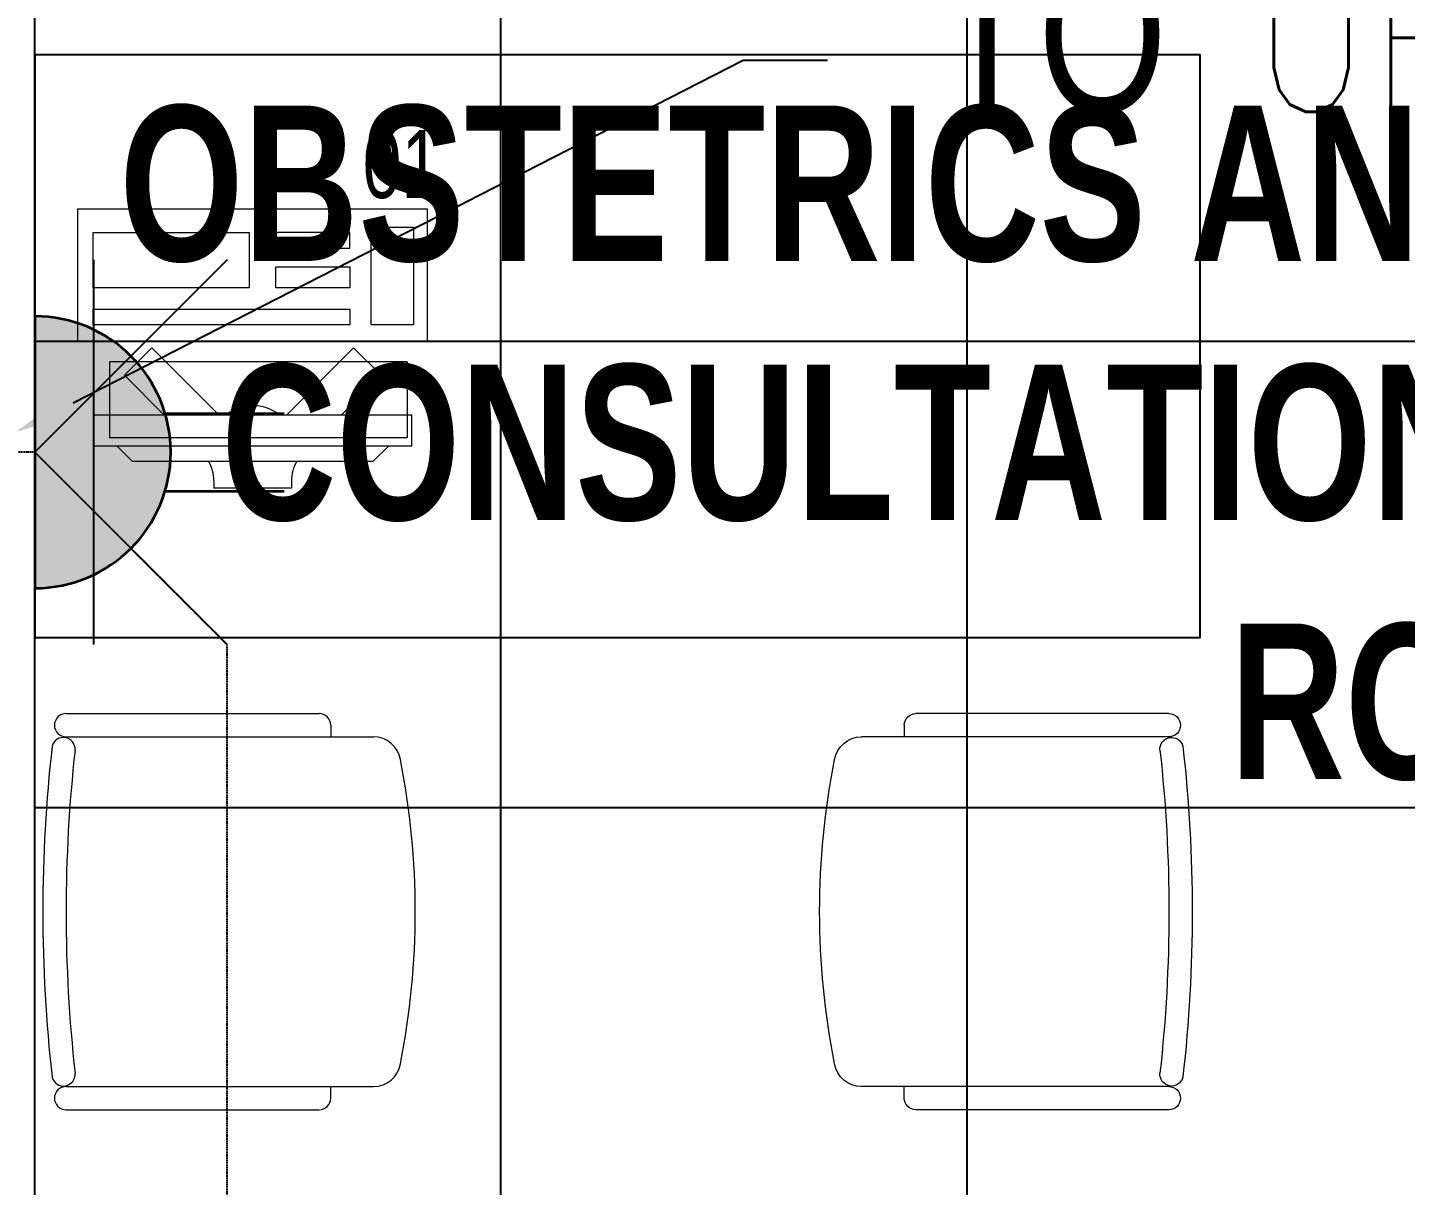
# Model space of a CAD drawing. Extents: x -178977 to 231842, y -29287 to 19916.
# Drawn here: x 25867 to 27640, y -4897 to -3406 of the extents above; entities that cross this region are included whole.
import ezdxf
from ezdxf import colors
from ezdxf.entities.mleader import LeaderData, LeaderLine
from ezdxf.enums import TextEntityAlignment as Align
from ezdxf.math import Vec2, Vec3

# ---------------------------------------------------------------- set-up
doc = ezdxf.new("R2010")
doc.units = 0
doc.header["$LTSCALE"] = 0.25
doc.linetypes.add('DASHDOT', pattern=[25.4, 12.7, -6.35, 0, -6.35])
doc.linetypes.add('HIDDEN', pattern=[9.525, 6.35, -3.175])
for name, color, linetype, lineweight in [('01-First Floor-FUR$0$72_EGR_BASE_TEXT', 252, 'Continuous', 5), ('01-First Floor-FUR$0$72_EGR_EQP_TAG', 142, 'Continuous', 5), ('01-First Floor-FUR$0$LOADING', 253, 'Continuous', 5), ('01-First Floor-FUR$0$Walls', 251, 'Continuous', 5), ('E-LITE-CIRC', 6, 'Continuous', 25), ('E-LITE-CLNG-CNDT', 6, 'DASHDOT', 35), ('E-LITE-EXIT-NUMB', 6, 'Continuous', 25), ('E-POWR-FLOR-CNDT', 6, 'HIDDEN', 25), ('E-POWR-WALL @ 100', 4, 'Continuous', 35)]:
    doc.layers.add(name, color=color, linetype=linetype, lineweight=lineweight)
doc.layers.add('01-First Floor-FUR$0$FALSE CEILING', color=251, linetype='Continuous')
doc.layers.add('01-First Floor-FUR$0$TME-NON MEDICAL FURNITURE', color=242, linetype='Continuous')
doc.styles.add('01-First Floor-FUR$0$X3G_ENTITY_257CFD', font='swisscl.ttf', dxfattribs={"height": 200})
doc.styles.add('01-First Floor-FUR$0$X3G_ENTITY_9EC9', font='swisscl.ttf', dxfattribs={"height": 0.2})
doc.styles.add('DC_SIMPLEX', font='SIMPLEX.shx', dxfattribs={"width": 0.7})

# ---------------------------------------------------------------- blocks, each defined once
blk = doc.blocks.new('01-First Floor-FUR$0$GF21016-P')
at = {"layer": '01-First Floor-FUR$0$LOADING', "extrusion": (-1.24384e-09, -1.20261e-09, -1)}
for p, q in [((0.0128, 0.0179), (0.0128, 0.4136)), ((0.4628, 0.0179), (0.4628, 0.4136)), ((-0.0022, 0.3585), (0.0128, 0.3585)), ((0.4778, 0.3585), (0.4628, 0.3585)), ((-0.0172, 0.0179), (-0.0172, 0.3435)), ((0.4928, 0.0179), (0.4928, 0.3435)), ((0.4778, 0.0029), (0.4778, 0.0029))]:
    blk.add_line(p, q, dxfattribs=at)
for centre, radius, start, end in [((-0.2378, -0.5362), 1.0036, 78.7568, 101.2432), ((-0.0478, 0.4136), 0.035, 0, 80.6557), ((-0.4278, 0.4136), 0.035, 99.3443, 180), ((0.0022, 0.3435), 0.015, 0, 90), ((-0.4778, 0.3435), 0.015, 90, 180), ((0.0022, 0.0179), 0.015, 270, 0), ((0.0022, 0.0179), 0.015, 180, 270), ((-0.0284, 0.0145), 0.015, 284.3864, 95.5209), ((-0.2378, 1.8928), 1.8749, 263.6341, 276.3659), ((-0.4471, 0.0145), 0.015, 84.4791, 255.6136), ((-0.4778, 0.0179), 0.015, 270, 0), ((-0.4778, 0.0179), 0.015, 180, 270), ((-0.2378, 1.8734), 1.8855, 263.5119, 276.4881)]:
    blk.add_arc(centre, radius, start, end, dxfattribs=at)
blk = doc.blocks.new('01-First Floor-FUR$0$ITCWLS1-P')
at = {"layer": '01-First Floor-FUR$0$LOADING'}
for p, q in [((-0.17, 0.45), (-0.17, 0)), ((-0.17, 0.45), (0, 0.45)), ((0, 0.45), (0, 0)), ((-0.2651, 0.43, 0), (-0.3051, 0.43, 0)), ((-0.3051, 0.43, 0), (-0.3051, 0.02, 0)), ((-0.2651, 0.43, 0), (-0.2651, 0.02, 0)), ((-0.1496, 0.4305), (-0.1291, 0.4305)), ((-0.1291, 0.4305), (-0.1291, 0.4089)), ((-0.197, 0.4094), (-0.295, 0.4094)), ((-0.295, 0.0264), (-0.295, 0.4094)), ((-0.197, 0.0264), (-0.197, 0.4094)), ((-0.3251, 0.38, 0), (-0.3051, 0.4, 0)), ((-0.3251, 0.38, 0), (-0.3251, 0.07, 0)), ((-0.3503, 0.275), (-0.3596, 0.275)), ((-0.3596, 0.175), (-0.3596, 0.275)), ((-0.3503, 0.175), (-0.3596, 0.175)), ((-0.3251, 0.07, 0), (-0.3051, 0.05, 0)), ((-0.3051, 0.02, 0), (-0.2651, 0.02, 0)), ((-0.197, 0.0264), (-0.295, 0.0264)), ((-0.17, 0), (0, 0))]:
    blk.add_line(p, q, dxfattribs=at)
at = {"layer": '01-First Floor-FUR$0$LOADING', "extrusion": (2.48281e-10, 3.18408e-10, -1)}
for p, q in [((-0.2651, 0.3395), (-0.2144, 0.3902)), ((-0.1791, 0.3548), (-0.2144, 0.3902)), ((-0.2651, 0.2688), (-0.1791, 0.3548))]:
    blk.add_line(p, q, dxfattribs=at)
at = {"layer": '01-First Floor-FUR$0$LOADING', "extrusion": (2.48281e-10, -3.18408e-10, -1)}
for p, q in [((-0.2651, 0.1812), (-0.1791, 0.0952)), ((-0.2651, 0.1105), (-0.2144, 0.0598)), ((-0.1791, 0.0952), (-0.2144, 0.0598))]:
    blk.add_line(p, q, dxfattribs=at)
at = {"layer": '01-First Floor-FUR$0$LOADING'}
for points in [[(-0.1291, 0.4089), (-0.1291, 0.1), (-0.1496, 0.1), (-0.1496, 0.4305)], [(-0.1496, 0.1), (-0.1496, 0.1), (-0.1496, 0.1), (-0.1496, 0.1), (-0.1496, 0.1), (-0.1496, 0.1), (-0.1496, 0.1), (-0.1496, 0.1), (-0.1496, 0.1)], [(-0.1496, 0.1), (-0.1496, 0.1), (-0.1496, 0.1), (-0.1496, 0.1), (-0.1496, 0.1), (-0.1496, 0.1), (-0.1496, 0.1), (-0.1496, 0.1), (-0.1496, 0.1), (-0.1496, 0.1), (-0.1496, 0.1), (-0.1496, 0.1), (-0.1496, 0.1), (-0.1496, 0.1), (-0.1496, 0.1), (-0.1496, 0.1), (-0.1496, 0.1), (-0.1496, 0.1)], [(-0.1496, 0.1), (-0.1496, 0.1), (-0.1496, 0.1), (-0.1496, 0.1), (-0.1496, 0.1), (-0.1496, 0.1), (-0.1496, 0.1), (-0.1496, 0.1), (-0.1496, 0.1), (-0.1496, 0.1)], [(-0.1496, 0.1), (-0.1496, 0.1), (-0.1496, 0.1), (-0.1496, 0.1), (-0.1496, 0.1), (-0.1496, 0.1), (-0.1496, 0.1)], [(-0.1496, 0.1), (-0.1496, 0.1), (-0.1496, 0.1), (-0.1496, 0.1), (-0.1496, 0.1), (-0.1496, 0.1), (-0.1496, 0.1), (-0.1496, 0.1), (-0.1496, 0.1), (-0.1496, 0.1)], [(-0.1496, 0.1), (-0.1496, 0.1), (-0.1496, 0.1), (-0.1496, 0.1), (-0.1496, 0.1), (-0.1496, 0.1), (-0.1496, 0.1), (-0.1496, 0.1), (-0.1496, 0.1), (-0.1496, 0.1), (-0.1496, 0.1), (-0.1496, 0.1), (-0.1496, 0.1), (-0.1496, 0.1), (-0.1496, 0.1)], [(-0.1496, 0.1), (-0.1496, 0.1), (-0.1496, 0.1), (-0.1496, 0.1), (-0.1496, 0.1), (-0.1496, 0.1), (-0.1496, 0.1), (-0.1496, 0.1), (-0.1496, 0.1), (-0.1496, 0.1)], [(-0.1496, 0.1), (-0.1496, 0.1), (-0.1496, 0.1), (-0.1496, 0.1), (-0.1496, 0.1), (-0.1496, 0.1), (-0.1496, 0.1), (-0.1496, 0.1), (-0.1496, 0.1), (-0.1496, 0.1)], [(-0.1496, 0.1), (-0.1496, 0.1), (-0.1496, 0.1), (-0.1496, 0.1), (-0.1496, 0.1), (-0.1496, 0.1), (-0.1496, 0.1), (-0.1496, 0.1), (-0.1496, 0.1), (-0.1496, 0.1), (-0.1496, 0.1), (-0.1496, 0.1), (-0.1496, 0.1), (-0.1496, 0.1), (-0.1496, 0.1), (-0.1496, 0.1), (-0.1496, 0.1), (-0.1496, 0.1), (-0.1496, 0.1), (-0.1496, 0.1), (-0.1496, 0.1), (-0.1496, 0.1), (-0.1496, 0.1), (-0.1496, 0.1), (-0.1496, 0.1), (-0.1496, 0.1), (-0.1496, 0.1), (-0.1496, 0.1), (-0.1496, 0.1), (-0.1496, 0.1), (-0.1496, 0.1), (-0.1496, 0.1), (-0.1496, 0.1), (-0.1496, 0.1), (-0.1496, 0.1), (-0.1496, 0.1), (-0.1496, 0.1), (-0.1496, 0.1), (-0.1496, 0.1), (-0.1496, 0.1), (-0.1496, 0.1), (-0.1496, 0.1), (-0.1496, 0.1), (-0.1496, 0.1), (-0.1496, 0.1), (-0.1496, 0.1), (-0.1496, 0.1), (-0.1496, 0.1), (-0.1496, 0.1), (-0.1496, 0.1), (-0.1496, 0.1), (-0.1496, 0.1), (-0.1496, 0.1), (-0.1496, 0.1)], [(-0.1496, 0.1), (-0.1496, 0.1), (-0.1496, 0.1), (-0.1496, 0.1), (-0.1496, 0.1), (-0.1496, 0.1), (-0.1496, 0.1), (-0.1496, 0.1), (-0.1496, 0.1), (-0.1496, 0.1), (-0.1496, 0.1), (-0.1496, 0.1), (-0.1496, 0.1), (-0.1496, 0.1), (-0.1496, 0.1), (-0.1496, 0.1), (-0.1496, 0.1), (-0.1496, 0.1), (-0.1496, 0.1), (-0.1496, 0.1), (-0.1496, 0.1), (-0.1496, 0.1), (-0.1496, 0.1), (-0.1496, 0.1), (-0.1496, 0.1), (-0.1496, 0.1), (-0.1496, 0.1), (-0.1496, 0.1), (-0.1496, 0.1), (-0.1496, 0.1), (-0.1496, 0.1), (-0.1496, 0.1), (-0.1496, 0.1), (-0.1496, 0.1), (-0.1496, 0.1), (-0.1496, 0.1), (-0.1496, 0.1), (-0.1496, 0.1), (-0.1496, 0.1), (-0.1496, 0.1), (-0.1496, 0.1), (-0.1496, 0.1), (-0.1496, 0.1), (-0.1496, 0.1), (-0.1496, 0.1), (-0.1496, 0.1), (-0.1496, 0.1), (-0.1496, 0.1), (-0.1496, 0.1), (-0.1496, 0.1), (-0.1496, 0.1), (-0.1496, 0.1), (-0.1496, 0.1), (-0.1496, 0.1), (-0.1496, 0.1), (-0.1496, 0.1), (-0.1496, 0.1), (-0.1496, 0.1), (-0.1496, 0.1), (-0.1496, 0.1), (-0.1496, 0.1), (-0.1496, 0.1), (-0.1496, 0.1), (-0.1496, 0.1), (-0.1496, 0.1), (-0.1496, 0.1), (-0.1496, 0.1), (-0.1496, 0.1), (-0.1496, 0.1), (-0.1496, 0.1), (-0.1496, 0.1), (-0.1496, 0.1), (-0.1496, 0.1), (-0.1496, 0.1), (-0.1496, 0.1), (-0.1496, 0.1), (-0.1496, 0.1), (-0.1496, 0.1), (-0.1496, 0.1), (-0.1496, 0.1), (-0.1496, 0.1), (-0.1496, 0.1), (-0.1496, 0.1), (-0.1496, 0.1), (-0.1496, 0.1), (-0.1496, 0.1), (-0.1496, 0.1), (-0.1496, 0.1), (-0.1496, 0.1)], [(-0.1496, 0.1), (-0.1496, 0.1), (-0.1496, 0.1), (-0.1496, 0.1), (-0.1496, 0.1), (-0.1496, 0.1), (-0.1496, 0.1), (-0.1496, 0.1), (-0.1496, 0.1), (-0.1496, 0.1), (-0.1496, 0.1), (-0.1496, 0.1)], [(-0.1496, 0.1), (-0.1496, 0.1), (-0.1496, 0.1), (-0.1496, 0.1), (-0.1496, 0.1), (-0.1496, 0.1), (-0.1496, 0.1)], [(-0.1496, 0.1), (-0.1496, 0.1), (-0.1496, 0.1), (-0.1496, 0.1), (-0.1496, 0.1), (-0.1496, 0.1), (-0.1496, 0.1), (-0.1496, 0.1), (-0.1496, 0.1), (-0.1496, 0.1), (-0.1496, 0.1), (-0.1496, 0.1), (-0.1496, 0.1), (-0.1496, 0.1), (-0.1496, 0.1), (-0.1496, 0.1), (-0.1496, 0.1)], [(-0.1496, 0.1), (-0.1496, 0.1), (-0.1496, 0.1), (-0.1496, 0.1), (-0.1496, 0.1), (-0.1496, 0.1), (-0.1496, 0.1), (-0.1496, 0.1), (-0.1496, 0.1), (-0.1496, 0.1), (-0.1496, 0.1), (-0.1496, 0.1), (-0.1496, 0.1), (-0.1496, 0.1), (-0.1496, 0.1), (-0.1496, 0.1), (-0.1496, 0.1), (-0.1496, 0.1), (-0.1496, 0.1), (-0.1496, 0.1), (-0.1496, 0.1), (-0.1496, 0.1), (-0.1496, 0.1), (-0.1496, 0.1), (-0.1496, 0.1), (-0.1496, 0.1), (-0.1496, 0.1), (-0.1496, 0.1), (-0.1496, 0.1), (-0.1496, 0.1), (-0.1496, 0.1), (-0.1496, 0.1), (-0.1496, 0.1), (-0.1496, 0.1), (-0.1496, 0.1), (-0.1496, 0.1), (-0.1496, 0.1), (-0.1496, 0.1), (-0.1496, 0.1), (-0.1496, 0.1), (-0.1496, 0.1), (-0.1496, 0.1), (-0.1496, 0.1), (-0.1496, 0.1), (-0.1496, 0.1), (-0.1496, 0.1), (-0.1496, 0.1), (-0.1496, 0.1), (-0.1496, 0.1), (-0.1496, 0.1), (-0.1496, 0.1), (-0.1496, 0.1), (-0.1496, 0.1), (-0.1496, 0.1), (-0.1496, 0.1), (-0.1496, 0.1), (-0.1496, 0.1), (-0.1496, 0.1), (-0.1496, 0.1), (-0.1496, 0.1), (-0.1496, 0.1), (-0.1496, 0.1), (-0.1496, 0.1), (-0.1496, 0.1), (-0.1496, 0.1), (-0.1496, 0.1), (-0.1496, 0.1), (-0.1496, 0.1), (-0.1496, 0.1), (-0.1496, 0.1), (-0.1496, 0.1), (-0.1496, 0.1), (-0.1496, 0.1), (-0.1496, 0.1), (-0.1496, 0.1), (-0.1496, 0.1), (-0.1496, 0.1), (-0.1496, 0.1), (-0.1496, 0.1), (-0.1496, 0.1), (-0.1496, 0.1), (-0.1496, 0.1), (-0.1496, 0.1), (-0.1496, 0.1), (-0.1496, 0.1), (-0.1496, 0.1), (-0.1496, 0.1), (-0.1496, 0.1), (-0.1496, 0.1), (-0.1496, 0.1), (-0.1496, 0.1), (-0.1496, 0.1), (-0.1496, 0.1), (-0.1496, 0.1), (-0.1496, 0.1), (-0.1496, 0.1), (-0.1496, 0.1), (-0.1496, 0.1), (-0.1496, 0.1), (-0.1496, 0.1), (-0.1496, 0.1), (-0.1496, 0.1), (-0.1496, 0.1), (-0.1496, 0.1), (-0.1496, 0.1), (-0.1496, 0.1), (-0.1496, 0.1), (-0.1496, 0.1), (-0.1496, 0.1), (-0.1496, 0.1), (-0.1496, 0.1)], [(-0.1496, 0.1), (-0.1496, 0.1), (-0.1496, 0.1), (-0.1496, 0.1), (-0.1496, 0.1), (-0.1496, 0.1), (-0.1496, 0.1), (-0.1496, 0.1)]]:
    blk.add_lwpolyline(points, dxfattribs=at)
for points in [[(-0.1019, 0.4305), (-0.0304, 0.4305), (-0.0304, 0.2294), (-0.1019, 0.2294)], [(-0.1019, 0.1954), (-0.0747, 0.1954), (-0.0747, 0.1), (-0.1019, 0.1)], [(-0.0304, 0.1954), (-0.0508, 0.1954), (-0.0508, 0.1), (-0.0304, 0.1)], [(-0.1496, 0.1), (-0.1496, 0.1), (-0.1496, 0.1), (-0.1496, 0.1), (-0.1496, 0.1), (-0.1496, 0.1), (-0.1496, 0.1), (-0.1496, 0.1), (-0.1496, 0.1), (-0.1496, 0.1), (-0.1496, 0.1), (-0.1496, 0.1), (-0.1496, 0.1), (-0.1496, 0.1), (-0.1496, 0.1), (-0.1496, 0.1), (-0.1496, 0.1), (-0.1496, 0.1), (-0.1496, 0.1), (-0.1496, 0.1), (-0.1496, 0.1), (-0.1496, 0.1), (-0.1496, 0.1), (-0.1496, 0.1), (-0.1496, 0.1), (-0.1496, 0.1), (-0.1496, 0.1), (-0.1496, 0.1), (-0.1496, 0.1), (-0.1496, 0.1), (-0.1496, 0.1), (-0.1496, 0.1), (-0.1496, 0.1), (-0.1496, 0.1), (-0.1496, 0.1), (-0.1496, 0.1), (-0.1496, 0.1), (-0.1496, 0.1), (-0.1496, 0.1), (-0.1496, 0.1), (-0.1496, 0.1), (-0.1496, 0.1), (-0.1496, 0.1), (-0.1496, 0.1), (-0.1496, 0.1), (-0.1496, 0.1), (-0.1496, 0.1), (-0.1496, 0.1), (-0.1496, 0.1), (-0.1496, 0.1), (-0.1496, 0.1), (-0.1496, 0.1), (-0.1496, 0.1), (-0.1496, 0.1), (-0.1496, 0.1), (-0.1496, 0.1), (-0.1496, 0.1), (-0.1496, 0.1), (-0.1496, 0.1), (-0.1496, 0.1), (-0.1496, 0.1), (-0.1496, 0.1), (-0.1496, 0.1), (-0.1496, 0.1), (-0.1496, 0.1), (-0.1496, 0.1), (-0.1496, 0.1), (-0.1496, 0.1), (-0.1496, 0.1), (-0.1496, 0.1), (-0.1496, 0.1), (-0.1496, 0.1), (-0.1496, 0.1), (-0.1496, 0.1), (-0.1496, 0.1), (-0.1496, 0.1), (-0.1496, 0.1), (-0.1496, 0.1), (-0.1496, 0.1), (-0.1496, 0.1), (-0.1496, 0.1), (-0.1496, 0.1), (-0.1496, 0.1), (-0.1496, 0.1), (-0.1496, 0.1), (-0.1496, 0.1), (-0.1496, 0.1), (-0.1496, 0.1), (-0.1496, 0.1), (-0.1496, 0.1), (-0.1496, 0.1), (-0.1496, 0.1), (-0.1496, 0.1), (-0.1496, 0.1), (-0.1496, 0.1), (-0.1496, 0.1), (-0.1496, 0.1), (-0.1496, 0.1), (-0.1496, 0.1), (-0.1496, 0.1), (-0.1496, 0.1), (-0.1496, 0.1), (-0.1496, 0.1), (-0.1496, 0.1), (-0.1496, 0.1), (-0.1496, 0.1), (-0.1496, 0.1), (-0.1496, 0.1), (-0.1496, 0.1), (-0.1496, 0.1), (-0.1496, 0.1), (-0.1496, 0.1), (-0.1496, 0.1), (-0.1496, 0.1), (-0.1496, 0.1), (-0.1496, 0.1), (-0.1496, 0.1), (-0.1496, 0.1), (-0.1496, 0.1), (-0.1496, 0.1), (-0.1496, 0.1), (-0.1496, 0.1), (-0.1496, 0.1), (-0.1496, 0.1), (-0.1496, 0.1), (-0.1496, 0.1), (-0.1496, 0.1), (-0.1496, 0.1), (-0.1496, 0.1), (-0.1496, 0.1), (-0.1496, 0.1), (-0.1496, 0.1), (-0.1496, 0.1), (-0.1496, 0.1), (-0.1496, 0.1), (-0.1496, 0.1), (-0.1496, 0.1), (-0.1496, 0.1), (-0.1496, 0.1), (-0.1496, 0.1), (-0.1496, 0.1), (-0.1496, 0.1), (-0.1496, 0.1), (-0.1496, 0.1), (-0.1496, 0.1), (-0.1496, 0.1), (-0.1496, 0.1), (-0.1496, 0.1), (-0.1496, 0.1), (-0.1496, 0.1), (-0.1496, 0.1), (-0.1496, 0.1), (-0.1496, 0.1), (-0.1496, 0.1), (-0.1496, 0.1), (-0.1496, 0.1), (-0.1496, 0.1), (-0.1496, 0.1), (-0.1496, 0.1), (-0.1496, 0.1), (-0.1496, 0.1), (-0.1496, 0.1), (-0.1496, 0.1), (-0.1496, 0.1), (-0.1496, 0.1), (-0.1496, 0.1), (-0.1496, 0.1), (-0.1496, 0.1), (-0.1496, 0.1), (-0.1496, 0.1), (-0.1496, 0.1), (-0.1496, 0.1), (-0.1496, 0.1), (-0.1496, 0.1), (-0.1496, 0.1), (-0.1496, 0.1), (-0.1496, 0.1), (-0.1496, 0.1), (-0.1496, 0.1), (-0.1496, 0.1), (-0.1496, 0.1), (-0.1496, 0.1), (-0.1496, 0.1), (-0.1496, 0.1), (-0.1496, 0.1), (-0.1496, 0.1), (-0.1496, 0.1), (-0.1496, 0.1), (-0.1496, 0.1), (-0.1496, 0.1), (-0.1496, 0.1), (-0.1496, 0.1), (-0.1496, 0.1), (-0.1496, 0.1), (-0.1496, 0.1), (-0.1496, 0.1), (-0.1496, 0.1), (-0.1496, 0.1), (-0.1496, 0.1), (-0.1496, 0.1), (-0.1496, 0.1), (-0.1496, 0.1), (-0.1496, 0.1), (-0.1496, 0.1), (-0.1496, 0.1), (-0.1496, 0.1), (-0.1496, 0.1), (-0.1496, 0.1), (-0.1496, 0.1), (-0.1496, 0.1), (-0.1496, 0.1), (-0.1496, 0.1), (-0.1496, 0.1), (-0.1496, 0.1), (-0.1496, 0.1), (-0.1496, 0.1), (-0.1496, 0.1), (-0.1496, 0.1), (-0.1496, 0.1), (-0.1496, 0.1), (-0.1496, 0.1), (-0.1496, 0.1), (-0.1496, 0.1), (-0.1496, 0.1), (-0.1496, 0.1), (-0.1496, 0.1), (-0.1496, 0.1), (-0.1496, 0.1), (-0.1496, 0.1), (-0.1496, 0.1), (-0.1496, 0.1), (-0.1496, 0.1), (-0.1496, 0.1), (-0.1496, 0.1), (-0.1496, 0.1), (-0.1496, 0.1), (-0.1496, 0.1), (-0.1496, 0.1), (-0.1496, 0.1), (-0.1496, 0.1), (-0.1496, 0.1), (-0.1496, 0.1), (-0.1496, 0.1), (-0.1496, 0.1), (-0.1496, 0.1), (-0.1496, 0.1), (-0.1496, 0.1), (-0.1496, 0.1), (-0.1496, 0.1), (-0.1496, 0.1), (-0.1496, 0.1), (-0.1496, 0.1), (-0.1496, 0.1), (-0.1496, 0.1), (-0.1496, 0.1), (-0.1496, 0.1), (-0.1496, 0.1), (-0.1496, 0.1), (-0.1496, 0.1), (-0.1496, 0.1), (-0.1496, 0.1), (-0.1496, 0.1), (-0.1496, 0.1), (-0.1496, 0.1), (-0.1496, 0.1), (-0.1496, 0.1), (-0.1496, 0.1), (-0.1496, 0.1), (-0.1496, 0.1), (-0.1496, 0.1), (-0.1496, 0.1), (-0.1496, 0.1), (-0.1496, 0.1), (-0.1496, 0.1), (-0.1496, 0.1), (-0.1496, 0.1), (-0.1496, 0.1)], [(-0.1496, 0.1), (-0.1496, 0.1), (-0.1496, 0.1), (-0.1496, 0.1), (-0.1496, 0.1), (-0.1496, 0.1), (-0.1496, 0.1), (-0.1496, 0.1), (-0.1496, 0.1), (-0.1496, 0.1), (-0.1496, 0.1), (-0.1496, 0.1), (-0.1496, 0.1), (-0.1496, 0.1), (-0.1496, 0.1), (-0.1496, 0.1), (-0.1496, 0.1), (-0.1496, 0.1), (-0.1496, 0.1), (-0.1496, 0.1), (-0.1496, 0.1), (-0.1496, 0.1), (-0.1496, 0.1), (-0.1496, 0.1), (-0.1496, 0.1), (-0.1496, 0.1), (-0.1496, 0.1), (-0.1496, 0.1), (-0.1496, 0.1), (-0.1496, 0.1), (-0.1496, 0.1), (-0.1496, 0.1), (-0.1496, 0.1), (-0.1496, 0.1), (-0.1496, 0.1), (-0.1496, 0.1), (-0.1496, 0.1), (-0.1496, 0.1), (-0.1496, 0.1), (-0.1496, 0.1), (-0.1496, 0.1), (-0.1496, 0.1), (-0.1496, 0.1), (-0.1496, 0.1), (-0.1496, 0.1), (-0.1496, 0.1), (-0.1496, 0.1), (-0.1496, 0.1), (-0.1496, 0.1), (-0.1496, 0.1), (-0.1496, 0.1), (-0.1496, 0.1), (-0.1496, 0.1), (-0.1496, 0.1), (-0.1496, 0.1), (-0.1496, 0.1), (-0.1496, 0.1), (-0.1496, 0.1), (-0.1496, 0.1), (-0.1496, 0.1), (-0.1496, 0.1), (-0.1496, 0.1), (-0.1496, 0.1), (-0.1496, 0.1), (-0.1496, 0.1), (-0.1496, 0.1), (-0.1496, 0.1), (-0.1496, 0.1), (-0.1496, 0.1), (-0.1496, 0.1), (-0.1496, 0.1), (-0.1496, 0.1), (-0.1496, 0.1), (-0.1496, 0.1), (-0.1496, 0.1), (-0.1496, 0.1), (-0.1496, 0.1), (-0.1496, 0.1), (-0.1496, 0.1), (-0.1496, 0.1), (-0.1496, 0.1), (-0.1496, 0.1), (-0.1496, 0.1), (-0.1496, 0.1), (-0.1496, 0.1), (-0.1496, 0.1), (-0.1496, 0.1), (-0.1496, 0.1), (-0.1496, 0.1), (-0.1496, 0.1), (-0.1496, 0.1), (-0.1496, 0.1), (-0.1496, 0.1), (-0.1496, 0.1), (-0.1496, 0.1), (-0.1496, 0.1), (-0.1496, 0.1), (-0.1496, 0.1), (-0.1496, 0.1), (-0.1496, 0.1), (-0.1496, 0.1), (-0.1496, 0.1), (-0.1496, 0.1), (-0.1496, 0.1), (-0.1496, 0.1), (-0.1496, 0.1), (-0.1496, 0.1), (-0.1496, 0.1), (-0.1496, 0.1), (-0.1496, 0.1), (-0.1496, 0.1), (-0.1496, 0.1), (-0.1496, 0.1), (-0.1496, 0.1), (-0.1496, 0.1), (-0.1496, 0.1), (-0.1496, 0.1), (-0.1496, 0.1), (-0.1496, 0.1), (-0.1496, 0.1), (-0.1496, 0.1), (-0.1496, 0.1), (-0.1496, 0.1), (-0.1496, 0.1), (-0.1496, 0.1), (-0.1496, 0.1), (-0.1496, 0.1), (-0.1496, 0.1), (-0.1496, 0.1), (-0.1496, 0.1), (-0.1496, 0.1), (-0.1496, 0.1), (-0.1496, 0.1), (-0.1496, 0.1), (-0.1496, 0.1), (-0.1496, 0.1), (-0.1496, 0.1), (-0.1496, 0.1), (-0.1496, 0.1), (-0.1496, 0.1), (-0.1496, 0.1), (-0.1496, 0.1), (-0.1496, 0.1), (-0.1496, 0.1), (-0.1496, 0.1), (-0.1496, 0.1), (-0.1496, 0.1), (-0.1496, 0.1), (-0.1496, 0.1), (-0.1496, 0.1), (-0.1496, 0.1), (-0.1496, 0.1), (-0.1496, 0.1), (-0.1496, 0.1), (-0.1496, 0.1), (-0.1496, 0.1), (-0.1496, 0.1), (-0.1496, 0.1), (-0.1496, 0.1), (-0.1496, 0.1), (-0.1496, 0.1), (-0.1496, 0.1), (-0.1496, 0.1), (-0.1496, 0.1), (-0.1496, 0.1), (-0.1496, 0.1), (-0.1496, 0.1), (-0.1496, 0.1), (-0.1496, 0.1), (-0.1496, 0.1), (-0.1496, 0.1), (-0.1496, 0.1), (-0.1496, 0.1), (-0.1496, 0.1), (-0.1496, 0.1), (-0.1496, 0.1), (-0.1496, 0.1), (-0.1496, 0.1), (-0.1496, 0.1), (-0.1496, 0.1), (-0.1496, 0.1), (-0.1496, 0.1), (-0.1496, 0.1), (-0.1496, 0.1), (-0.1496, 0.1), (-0.1496, 0.1), (-0.1496, 0.1), (-0.1496, 0.1), (-0.1496, 0.1), (-0.1496, 0.1), (-0.1496, 0.1), (-0.1496, 0.1), (-0.1496, 0.1), (-0.1496, 0.1), (-0.1496, 0.1), (-0.1496, 0.1), (-0.1496, 0.1), (-0.1496, 0.1), (-0.1496, 0.1), (-0.1496, 0.1), (-0.1496, 0.1), (-0.1496, 0.1), (-0.1496, 0.1), (-0.1496, 0.1), (-0.1496, 0.1), (-0.1496, 0.1), (-0.1496, 0.1), (-0.1496, 0.1), (-0.1496, 0.1), (-0.1496, 0.1), (-0.1496, 0.1), (-0.1496, 0.1), (-0.1496, 0.1), (-0.1496, 0.1)], [(-0.1496, 0.1), (-0.1496, 0.1), (-0.1496, 0.1), (-0.1496, 0.1), (-0.1496, 0.1), (-0.1496, 0.1), (-0.1496, 0.1), (-0.1496, 0.1), (-0.1496, 0.1), (-0.1496, 0.1), (-0.1496, 0.1), (-0.1496, 0.1), (-0.1496, 0.1), (-0.1496, 0.1), (-0.1496, 0.1), (-0.1496, 0.1), (-0.1496, 0.1), (-0.1496, 0.1), (-0.1496, 0.1), (-0.1496, 0.1), (-0.1496, 0.1), (-0.1496, 0.1), (-0.1496, 0.1), (-0.1496, 0.1), (-0.1496, 0.1), (-0.1496, 0.1), (-0.1496, 0.1), (-0.1496, 0.1), (-0.1496, 0.1), (-0.1496, 0.1), (-0.1496, 0.1), (-0.1496, 0.1), (-0.1496, 0.1), (-0.1496, 0.1), (-0.1496, 0.1), (-0.1496, 0.1), (-0.1496, 0.1), (-0.1496, 0.1), (-0.1496, 0.1), (-0.1496, 0.1), (-0.1496, 0.1), (-0.1496, 0.1), (-0.1496, 0.1), (-0.1496, 0.1), (-0.1496, 0.1), (-0.1496, 0.1), (-0.1496, 0.1), (-0.1496, 0.1), (-0.1496, 0.1), (-0.1496, 0.1), (-0.1496, 0.1), (-0.1496, 0.1), (-0.1496, 0.1), (-0.1496, 0.1), (-0.1496, 0.1), (-0.1496, 0.1), (-0.1496, 0.1), (-0.1496, 0.1), (-0.1496, 0.1), (-0.1496, 0.1), (-0.1496, 0.1), (-0.1496, 0.1), (-0.1496, 0.1), (-0.1496, 0.1), (-0.1496, 0.1), (-0.1496, 0.1), (-0.1496, 0.1), (-0.1496, 0.1), (-0.1496, 0.1), (-0.1496, 0.1), (-0.1496, 0.1), (-0.1496, 0.1), (-0.1496, 0.1), (-0.1496, 0.1), (-0.1496, 0.1), (-0.1496, 0.1), (-0.1496, 0.1), (-0.1496, 0.1), (-0.1496, 0.1), (-0.1496, 0.1), (-0.1496, 0.1), (-0.1496, 0.1), (-0.1496, 0.1), (-0.1496, 0.1), (-0.1496, 0.1), (-0.1496, 0.1), (-0.1496, 0.1), (-0.1496, 0.1), (-0.1496, 0.1), (-0.1496, 0.1), (-0.1496, 0.1), (-0.1496, 0.1), (-0.1496, 0.1), (-0.1496, 0.1), (-0.1496, 0.1), (-0.1496, 0.1), (-0.1496, 0.1), (-0.1496, 0.1), (-0.1496, 0.1), (-0.1496, 0.1), (-0.1496, 0.1), (-0.1496, 0.1), (-0.1496, 0.1), (-0.1496, 0.1), (-0.1496, 0.1), (-0.1496, 0.1), (-0.1496, 0.1), (-0.1496, 0.1), (-0.1496, 0.1), (-0.1496, 0.1), (-0.1496, 0.1), (-0.1496, 0.1), (-0.1496, 0.1), (-0.1496, 0.1), (-0.1496, 0.1), (-0.1496, 0.1), (-0.1496, 0.1), (-0.1496, 0.1), (-0.1496, 0.1), (-0.1496, 0.1), (-0.1496, 0.1), (-0.1496, 0.1), (-0.1496, 0.1), (-0.1496, 0.1), (-0.1496, 0.1), (-0.1496, 0.1), (-0.1496, 0.1), (-0.1496, 0.1), (-0.1496, 0.1), (-0.1496, 0.1), (-0.1496, 0.1), (-0.1496, 0.1), (-0.1496, 0.1), (-0.1496, 0.1), (-0.1496, 0.1), (-0.1496, 0.1), (-0.1496, 0.1), (-0.1496, 0.1), (-0.1496, 0.1), (-0.1496, 0.1), (-0.1496, 0.1), (-0.1496, 0.1), (-0.1496, 0.1), (-0.1496, 0.1), (-0.1496, 0.1), (-0.1496, 0.1), (-0.1496, 0.1), (-0.1496, 0.1), (-0.1496, 0.1), (-0.1496, 0.1), (-0.1496, 0.1), (-0.1496, 0.1), (-0.1496, 0.1), (-0.1496, 0.1), (-0.1496, 0.1), (-0.1496, 0.1), (-0.1496, 0.1), (-0.1496, 0.1), (-0.1496, 0.1), (-0.1496, 0.1), (-0.1496, 0.1), (-0.1496, 0.1), (-0.1496, 0.1), (-0.1496, 0.1), (-0.1496, 0.1), (-0.1496, 0.1), (-0.1496, 0.1), (-0.1496, 0.1), (-0.1496, 0.1), (-0.1496, 0.1), (-0.1496, 0.1), (-0.1496, 0.1), (-0.1496, 0.1), (-0.1496, 0.1), (-0.1496, 0.1), (-0.1496, 0.1), (-0.1496, 0.1), (-0.1496, 0.1), (-0.1496, 0.1), (-0.1496, 0.1), (-0.1496, 0.1), (-0.1496, 0.1), (-0.1496, 0.1), (-0.1496, 0.1), (-0.1496, 0.1), (-0.1496, 0.1), (-0.1496, 0.1), (-0.1496, 0.1), (-0.1496, 0.1), (-0.1496, 0.1), (-0.1496, 0.1), (-0.1496, 0.1), (-0.1496, 0.1), (-0.1496, 0.1), (-0.1496, 0.1), (-0.1496, 0.1), (-0.1496, 0.1), (-0.1496, 0.1), (-0.1496, 0.1), (-0.1496, 0.1), (-0.1496, 0.1), (-0.1496, 0.1), (-0.1496, 0.1), (-0.1496, 0.1), (-0.1496, 0.1), (-0.1496, 0.1), (-0.1496, 0.1), (-0.1496, 0.1), (-0.1496, 0.1), (-0.1496, 0.1), (-0.1496, 0.1), (-0.1496, 0.1), (-0.1496, 0.1), (-0.1496, 0.1), (-0.1496, 0.1), (-0.1496, 0.1), (-0.1496, 0.1), (-0.1496, 0.1), (-0.1496, 0.1)], [(-0.1496, 0.0727), (-0.0236, 0.0727), (-0.0236, 0.0182), (-0.1496, 0.0182)]]:
    blk.add_lwpolyline(points, close=True, dxfattribs=at)
for centre, radius, start, end in [((-0.3503, 0.325), 0.05, 270, 300.3093), ((-0.3089, 0.225), 0.0556, 321.9431, 38.0569), ((-0.3503, 0.125), 0.05, 59.6907, 90)]:
    blk.add_arc(centre, radius, start, end, dxfattribs=at)
blk = doc.blocks.new('01-First Floor-FUR')
at = {"layer": '01-First Floor-FUR$0$FALSE CEILING', "linetype": 'Continuous'}
for p, q in [((26476, -6810), (26476, -2810)), ((27076, -6810), (27076, -2810)), ((25876, -3810), (29376, -3810)), ((25876, -4410), (29376, -4410))]:
    blk.add_line(p, q, dxfattribs=at)
at = {"layer": '01-First Floor-FUR$0$FALSE CEILING'}
blk.add_lwpolyline([(29376, -6810), (25876, -6810), (25876, -2810), (29376, -2810)], close=True, dxfattribs=at)
at = {"layer": '01-First Floor-FUR$0$FALSE CEILING', "elevation": -0.1}
blk.add_lwpolyline([(25876, -3441.4), (25876, -4191.4), (27376, -4191.4), (27376, -3441.4)], close=True, dxfattribs=at)
at = {"layer": '01-First Floor-FUR$0$LOADING', "elevation": -0.1}
blk.add_lwpolyline([(25876, -3441.4), (25876, -4191.4), (27376, -4191.4), (27376, -3441.4)], close=True, dxfattribs=at)
at = {"layer": '01-First Floor-FUR$0$Walls'}
blk.add_line((25876, -2810), (25876, -5730), dxfattribs=at)
at = {"layer": '01-First Floor-FUR$0$LOADING', "extrusion": (-1.93991e-16, 8.01373e-06, 1), "xscale": 1000.000000000013, "yscale": 1000.000000000013, "zscale": 1000.000000000013, "rotation": 90.00000000000001}
blk.add_blockref('01-First Floor-FUR$0$ITCWLS1-P', (26381.5, -3639.5, -0.1), dxfattribs=at)
at = {"layer": '01-First Floor-FUR$0$TME-NON MEDICAL FURNITURE', "color": 1, "extrusion": (-1.86519e-05, 4.75185e-05, 1), "xscale": -1000.000000000004, "yscale": 1000.000000000004, "zscale": -1000.000000000004, "rotation": 270.0000250975433}
blk.add_blockref('01-First Floor-FUR$0$GF21016-P', (25898.4, -4782.1, -0.9), dxfattribs=at)
at = {"layer": '01-First Floor-FUR$0$TME-NON MEDICAL FURNITURE', "color": 1, "extrusion": (1.86519e-05, 4.75185e-05, 1), "xscale": 1000.000000000004, "yscale": 1000.000000000004, "zscale": -1000.000000000001, "rotation": 89.99997490245674}
blk.add_blockref('01-First Floor-FUR$0$GF21016-P', (27353.6, -4782.1, 0.1), dxfattribs=at)
at = {"layer": '01-First Floor-FUR$0$72_EGR_BASE_TEXT', "insert": (27733.3, -3506.6), "char_height": 200, "width": 3714.666, "attachment_point": 2, "style": '01-First Floor-FUR$0$X3G_ENTITY_9EC9'}
blk.add_mtext('{\\fSwis721 LtCn BT|b1|i0|c0|p34;OBSTETRICS AND GYNAECOLOGY CONSULTATION / EXAMINATION ROOM}', dxfattribs=at)
at = {"layer": '01-First Floor-FUR$0$72_EGR_EQP_TAG', "insert": (26348, -3538.2, -0.1), "char_height": 87.47, "attachment_point": 2, "style": '01-First Floor-FUR$0$X3G_ENTITY_257CFD'}
blk.add_mtext('01', dxfattribs=at)
blk = doc.blocks.new('*U174')
h = blk.add_hatch(color=253)
edge = h.paths.add_edge_path()
edge.add_line((-1.75, 0), (1.75, 0))
edge.add_arc((0, 0), 1.75, 180, 360, ccw=False)
for p, q in [((-0.5, -1.677), (-0.5, -3.211)), ((0.5, -1.677), (0.5, -3.211))]:
    blk.add_line(p, q)
blk.add_lwpolyline([(-1.75, 0, 1), (1.75, 0)], format="xyb", close=True)
at = {"layer": 'Defpoints'}
for p, q in [((-2.475, -2.475), (0, 0)), ((2.475, -2.475), (0, 0)), ((2.475, -0.758), (-2.475, -0.758))]:
    blk.add_line(p, q, dxfattribs=at)
at = {"layer": 'E-LITE-EXIT-NUMB', "style": 'DC_SIMPLEX', "width": 0.7, "flags": 8}
blk.add_attdef('TYPE', text='', height=2, rotation=360, dxfattribs=at).set_placement((-2.682, 5.238), align=Align.RIGHT)
blk.add_attdef('CIRCUIT', (2.682, 5.238), '', height=2, rotation=360, dxfattribs=at)
blk = doc.blocks.new('ARR0W')
at = {"color": 45}
blk.add_ellipse((0, 0), major_axis=(0.4, 0), ratio=0.4, dxfattribs=at)
at = {"color": 45, "ltscale": 0.5}
blk.add_solid([(-1.4, 0.167), (-0.4, 0), (-1.4, -0.167)], dxfattribs=at)

msp = doc.modelspace()

# ---------------------------------------------------------------- linework, layer by layer
at = {"layer": 'E-POWR-FLOR-CNDT'}
msp.add_lwpolyline([(25876, -3952.9), (25726, -3952.9)], dxfattribs=at)
msp.add_lwpolyline([(29252.3, -6017.5), (29128.5, -5893.8), (26223.5, -5893.8, -0.414214), (26123.5, -5793.8), (26123.5, -4200.4), (25999.7, -4076.7)], format="xyb", dxfattribs=at)

# ---------------------------------------------------------------- block references
at = {"layer": 'E-LITE-CLNG-CNDT'}
msp.add_blockref('01-First Floor-FUR', (0, 0), dxfattribs=at)
at = {"layer": 'E-POWR-WALL @ 100', "xscale": 100, "yscale": 100, "zscale": 100, "rotation": 90.00000000000001}
msp.add_blockref('*U174', (25876, -3952.9), dxfattribs=at)

# ---------------------------------------------------------------- leaders
at = {"layer": 'E-LITE-CIRC'}
ml = msp.add_multileader_mtext('Standard', dxfattribs=at)
ml.set_content('{\\Fdc_el_romans|c0;\\W0.8;TO\\Fromans|c0; \\Fsimplex|c0;UPP-F1/S20}', color=256, style='DC_SIMPLEX')
ml.set_leader_properties()
ml.set_arrow_properties(name='ARR0W')
ml.build(insert=Vec2(0, 0))
ml.multileader.update_dxf_attribs({"dogleg_length": 200, "arrow_head_size": 140, "scale": 100})
ctx = ml.context
ctx.base_point, ctx.scale, ctx.char_height, ctx.arrow_head_size, ctx.landing_gap_size, ctx.plane_origin, ctx.plane_x_axis, ctx.plane_y_axis = Vec3(26896.4, -3448.2, 0), 100, 200, 140, 140, Vec3(42295, -9990.9, 0), Vec3(1, 0.000001, 0), Vec3(-0.000001, 1, 0)
notes = []
notes.append((ctx, [(0, (1, 1, 0), (26787.6, -3448.2, 0), (1, 0.000001, 0), 108.8, [(0, [(25801, -3952.9, 0)], 0, [])])]))
ctx.mtext.insert, ctx.mtext.text_direction, ctx.mtext.rotation, ctx.mtext.flow_direction = Vec3(27036.4, -3314.9, 0), Vec3(1, 0.000001, 0), 0.000001, 5
for ctx, leaders in notes:
    for number, flags, end, landing, length, lines in leaders:
        leader = LeaderData()
        leader.index, (leader.has_last_leader_line, leader.has_dogleg_vector, leader.attachment_direction) = number, flags
        leader.last_leader_point, leader.dogleg_vector, leader.dogleg_length = Vec3(end), Vec3(landing), length
        for number, points, colour, breaks in lines:
            line = LeaderLine()
            line.index, line.vertices, line.color, line.breaks = number, Vec3.list(points), colors.encode_raw_color(colour), breaks
            leader.lines.append(line)
        ctx.leaders.append(leader)

doc.saveas('drawing.dxf')
